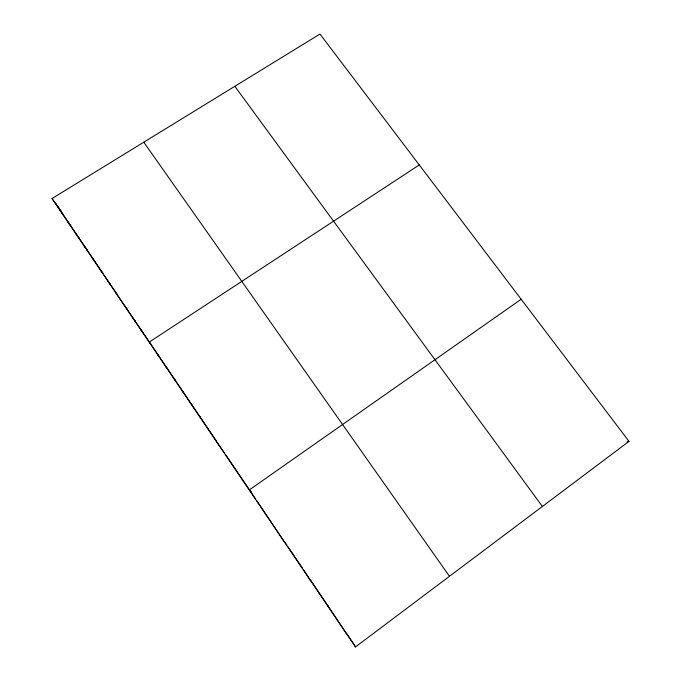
<?xml version="1.0" encoding="UTF-8"?>
<svg xmlns="http://www.w3.org/2000/svg" width="681" height="681" viewBox="0 0 681 681"><rect width="100%" height="100%" fill="white"/><g stroke="black" fill="none" stroke-linecap="round" stroke-linejoin="round"><path stroke-width="1.02" d="M283.934 541.25L256.728 500.586M355.465 646.95L628.989 441.382L319.968 34.05L52.011 198.537L355.465 646.95L354.716 645.52M521.169 299.265L249.237 489.979L249.953 490.584M419.266 164.938L149.19 342.134L151.548 345.173M627.124 441.85L628.989 441.382M257.844 502.697L258.422 503.089M250.608 491.137L251.238 491.665M240.674 477.321L241.534 478.139M232.153 464.723L233.157 465.761M215.23 439.722L224.219 452.559M206.828 427.31L208.258 428.97M198.477 414.967L200.035 416.823M190.161 402.675L191.855 404.744M181.887 390.451L183.717 392.716M173.655 378.278L175.621 380.747M165.457 366.174L167.56 368.83M157.302 354.12L159.533 356.972M140.865 329.834L143.359 333.077M132.591 317.601L135.213 321.04M124.351 305.428L127.1 309.063M116.153 293.324L148.62 340.858M107.998 281.27L110.407 284.471L104.159 275.158M99.886 269.276L103.018 273.464L55.868 203.806M91.807 257.341L95.059 261.717M83.772 245.466L87.151 250.021M75.77 233.643L79.277 238.384M67.811 221.887L71.437 226.807M234.834 86.308L542.382 506.468M59.894 210.182L63.631 215.281M52.011 198.537L59.383 208.607M59.945 209.382L61.086 210.931M143.793 142.193L449.469 576.305M111.003 285.271L117.311 294.592M149.794 342.586L215.928 440.301M225.411 454.312L255.596 498.918M284.632 541.821L286.939 545.226M288.089 546.928L302.526 568.26M303.692 569.98L310.417 580.382M310.672 580.289L318.265 591.508M319.432 593.236L327.067 604.515M346.586 633.364L354.333 644.813M346.365 633.5L327.655 605.383L328.302 606.805M336.499 618.459L337.308 620.119M318.844 592.376L319.338 593.56M292.694 553.73L292.719 554.223"/></g></svg>
